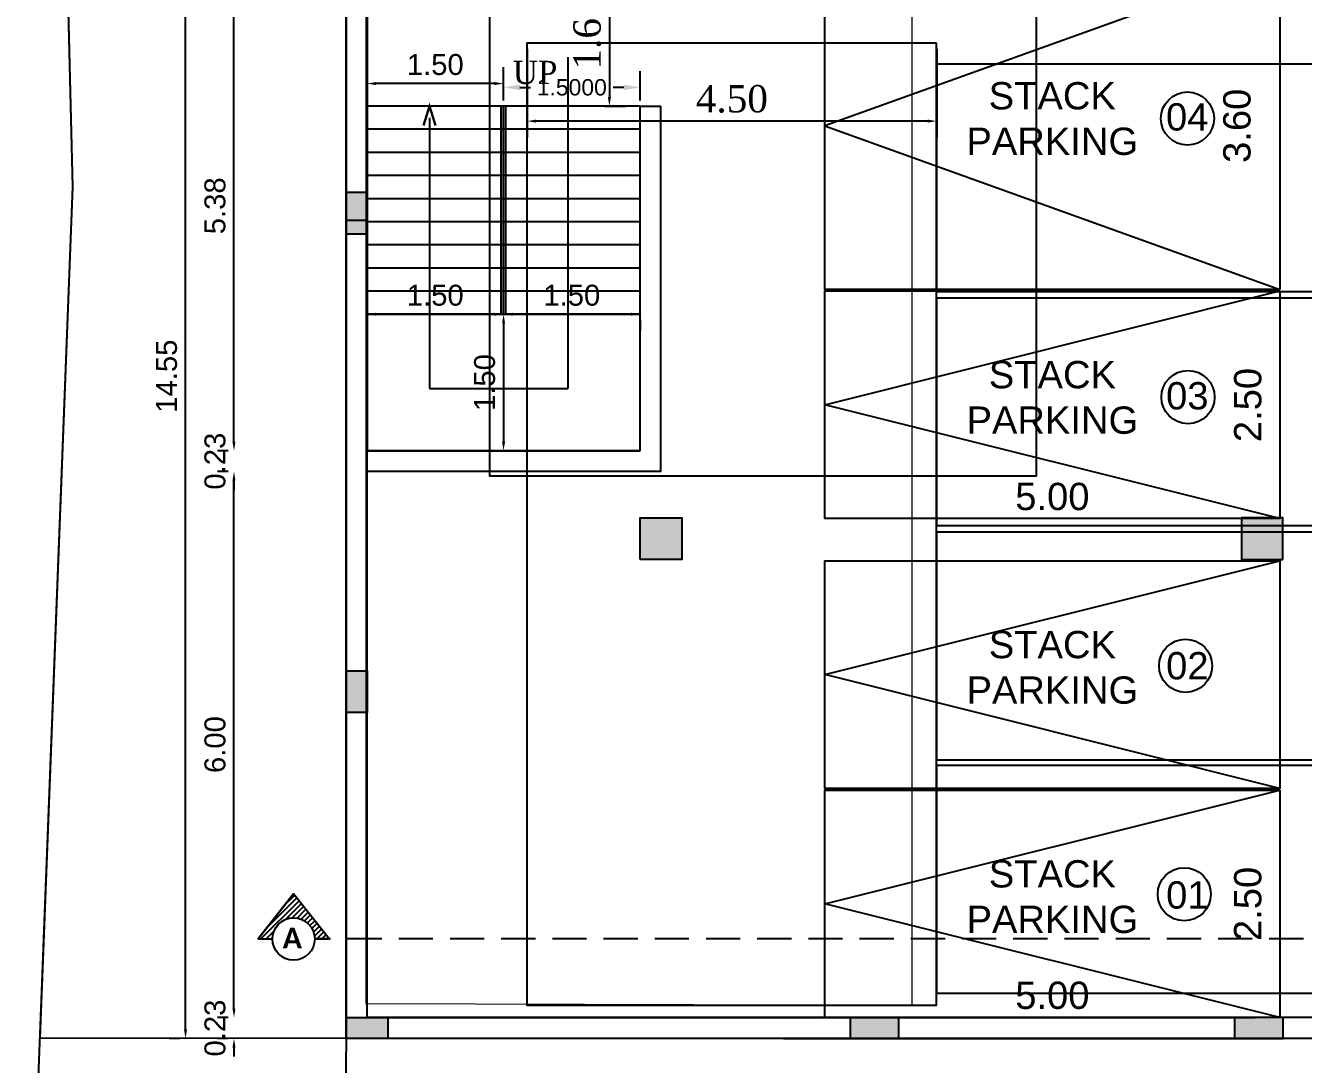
# Model space of a CAD drawing. Header units: metres. Extents: x 3104 to 3209, y 1082 to 1212.
# Drawn here: x 3155.46 to 3169.5, y 1152.11 to 1163.52 of the extents above; entities that cross this region are included whole.
import ezdxf

# ---------------------------------------------------------------- set-up
doc = ezdxf.new("R2010")
doc.units = ezdxf.units.M
for name, pattern in [('CONTINULUS', [0]), ('DASHED', [0.75, 0.5, -0.25]), ('HIDDEN', [0.375, 0.25, -0.125])]:
    doc.linetypes.add(name, pattern=pattern)
doc.layers.get('Defpoints').update_dxf_attribs({"lineweight": 0})
for name, color, linetype in [('BLK_1_BASEMENT_-1_BLDG_FOOTPRINT', 1, 'Continuous'), ('BLK_1_FLR_-1_BASEMENT_COVERED_PARKING', 173, 'Continuous'), ('BLK_1_FLR_-1_BLT_UP_AREA', 1, 'Continuous'), ('BLK_1_FLR_-1_BLT_UP_AREA_DEDUCT', 1, 'Continuous'), ('BLK_1_FLR_-1_EXIT_WIDTH_DOOR', 2, 'Continuous'), ('BLK_1_FLR_-1_EXIT_WIDTH_STAIR', 1, 'Continuous'), ('BLK_1_LVL_-1_BSMNT_FRONT_SETBACK', 2, 'Continuous'), ('BLK_1_LVL_-1_BSMNT_PLOT_BOUNDARY', 70, 'Continuous'), ('BLK_1_LVL_-1_BSMNT_SIDE_SETBACK1', 171, 'Continuous'), ('DRIVE_WAY', 7, 'Continuous'), ('PER_AISLE_WIDTH', 5, 'Continuous')]:
    doc.layers.add(name, color=color, linetype=linetype)
doc.layers.add('DRIVEWAY', color=255, linetype='Continuous', lineweight=5)
doc.layers.add('PARKING_SLOT', color=30, linetype='Continuous', plot=False)
doc.styles.add('ANAND', font='times.ttf')
doc.styles.add('MtXpl_Calibri', font='calibrib.ttf')
doc.styles.get("Standard").update_dxf_attribs({"font": 'arial.ttf'})
doc.styles.add('SUJA', font='times.ttf')
doc.dimstyles.new('Copy of V1', dxfattribs={"dimtxt": 0.3, "dimasz": 0.1, "dimexe": 0.18, "dimexo": 0.0625, "dimgap": 0.09, "dimtad": 1, "dimzin": 0, "dimdsep": 46, "dimtxsty": 'ANAND', "dimcen": 0.09, "dimadec": 0, "dimazin": 0, "dimtfac": 1, "dimtix": 1, "dimtofl": 0, "dimtmove": 2, "dimatfit": 0, "dimfxl": 0, "dimtolj": 1, "dimtzin": 0, "dimarcsym": 0})
doc.dimstyles.new('STANDARD$0', dxfattribs={"dimtxt": 7, "dimasz": 3, "dimexe": 3, "dimexo": 1, "dimgap": 1.5, "dimtad": 1, "dimdec": 1, "dimzin": 1, "dimdsep": 46, "dimlunit": 4, "dimtxsty": 'Standard', "dimblk": 'OBLIQUE', "dimcen": 0.09375, "dimdle": 1, "dimclrd": 8, "dimclre": 8, "dimclrt": 7, "dimadec": 1, "dimazin": 0, "dimtfac": 1, "dimtdec": 1, "dimtix": 1, "dimtmove": 2, "dimatfit": 3, "dimldrblk": 'ARCHTICK', "dimfxl": 0, "dimfrac": 2, "dimtolj": 1, "dimtzin": 0, "dimarcsym": 0})
doc.dimstyles.new('V1', dxfattribs={"dimtxt": 0.23, "dimasz": 0.1, "dimexe": 0.18, "dimexo": 0.0625, "dimgap": 0.09, "dimtad": 1, "dimzin": 0, "dimdsep": 46, "dimtxsty": 'Standard', "dimcen": 0.09, "dimadec": 0, "dimazin": 0, "dimtfac": 1, "dimtix": 1, "dimtofl": 0, "dimtmove": 2, "dimatfit": 0, "dimfxl": 0, "dimtolj": 1, "dimtzin": 0, "dimarcsym": 0})

# ---------------------------------------------------------------- blocks, each defined once
blk = doc.blocks.new('*U15')
at = {"ltscale": 0.25}
h = blk.add_hatch(color=256, dxfattribs=at)
h.dxf.hatch_style = 1
h.paths.add_polyline_path([(38625.63, -66138.85), (38634.63, -66138.85), (38634.63, -66120.85), (38625.63, -66120.85)])
blk.add_lwpolyline([(38625.63, -66138.85), (38634.63, -66138.85), (38634.63, -66120.85), (38625.63, -66120.85)], close=True, dxfattribs=at)
blk = doc.blocks.new('*U16')
at = {"ltscale": 0.25}
h = blk.add_hatch(color=256, dxfattribs=at)
h.dxf.hatch_style = 1
h.paths.add_polyline_path([(38625.63, -66138.85), (38634.63, -66138.85), (38634.63, -66117.85), (38625.63, -66117.85)])
blk.add_lwpolyline([(38625.63, -66138.85), (38634.63, -66138.85), (38634.63, -66117.85), (38625.63, -66117.85)], close=True, dxfattribs=at)
blk = doc.blocks.new('*U18')
at = {"ltscale": 0.25}
h = blk.add_hatch(color=256, dxfattribs=at)
h.dxf.hatch_style = 1
h.paths.add_polyline_path([(38621.13, -66138.85), (38639.13, -66138.85), (38639.13, -66120.85), (38621.13, -66120.85)])
blk.add_lwpolyline([(38621.13, -66138.85), (38639.13, -66138.85), (38639.13, -66120.85), (38621.13, -66120.85)], close=True, dxfattribs=at)
blk = doc.blocks.new('*D251')
at = {"color": 0, "lineweight": -2}
for p, q in [((3159.212, 1160.288), (3159.212, 1160.17)), ((3160.612, 1160.35), (3159.312, 1160.35)), ((3160.712, 1160.288), (3160.712, 1160.17))]:
    blk.add_line(p, q, dxfattribs=at)
at = {"color": 0}
for points in [[(3159.312, 1160.367), (3159.312, 1160.334), (3159.212, 1160.35)], [(3160.612, 1160.367), (3160.612, 1160.334), (3160.712, 1160.35)]]:
    blk.add_solid(points, dxfattribs=at)
at = {"layer": 'Defpoints', "color": 0}
for p in [(3159.212, 1160.35), (3159.212, 1160.35), (3160.712, 1160.35)]:
    blk.add_point(p, dxfattribs=at)
at = {"color": 0, "insert": (3159.962, 1160.558), "char_height": 0.23, "attachment_point": 5}
blk.add_mtext('\\A1;1.50', dxfattribs=at)
blk = doc.blocks.new('*D252')
at = {"color": 0, "lineweight": -2}
for p, q in [((3160.712, 1160.288), (3160.712, 1160.17)), ((3162.112, 1160.35), (3160.812, 1160.35)), ((3162.212, 1160.288), (3162.212, 1160.17))]:
    blk.add_line(p, q, dxfattribs=at)
at = {"color": 0}
for points in [[(3160.812, 1160.367), (3160.812, 1160.334), (3160.712, 1160.35)], [(3162.112, 1160.367), (3162.112, 1160.334), (3162.212, 1160.35)]]:
    blk.add_solid(points, dxfattribs=at)
at = {"layer": 'Defpoints', "color": 0}
for p in [(3160.712, 1160.35), (3160.712, 1160.35), (3162.212, 1160.35)]:
    blk.add_point(p, dxfattribs=at)
at = {"color": 0, "insert": (3161.462, 1160.558), "char_height": 0.23, "attachment_point": 5}
blk.add_mtext('\\A1;1.50', dxfattribs=at)
blk = doc.blocks.new('*D253')
at = {"color": 0, "lineweight": -2}
for p, q in [((3160.65, 1160.35), (3160.532, 1160.35)), ((3160.712, 1160.25), (3160.712, 1158.95)), ((3160.647, 1158.85), (3160.892, 1158.85))]:
    blk.add_line(p, q, dxfattribs=at)
at = {"color": 0}
for points in [[(3160.696, 1160.25), (3160.729, 1160.25), (3160.712, 1160.35)], [(3160.696, 1158.95), (3160.729, 1158.95), (3160.712, 1158.85)]]:
    blk.add_solid(points, dxfattribs=at)
at = {"layer": 'Defpoints', "color": 0}
for p in [(3160.712, 1160.35), (3160.584, 1158.85), (3160.712, 1158.85)]:
    blk.add_point(p, dxfattribs=at)
at = {"color": 0, "insert": (3160.505, 1159.6), "char_height": 0.23, "attachment_point": 5, "rotation": 90}
blk.add_mtext('\\A1;1.50', dxfattribs=at)
blk = doc.blocks.new('*D254')
at = {"color": 0, "lineweight": -2}
for p, q in [((3161.821, 1164.233), (3162.055, 1164.233)), ((3161.875, 1164.133), (3161.875, 1162.736)), ((3161.821, 1162.636), (3162.055, 1162.636))]:
    blk.add_line(p, q, dxfattribs=at)
at = {"color": 0}
for points in [[(3161.858, 1164.133), (3161.892, 1164.133), (3161.875, 1164.233)], [(3161.858, 1162.736), (3161.892, 1162.736), (3161.875, 1162.636)]]:
    blk.add_solid(points, dxfattribs=at)
at = {"layer": 'Defpoints', "color": 0}
for p in [(3161.759, 1164.233), (3161.759, 1162.636), (3161.875, 1162.636)]:
    blk.add_point(p, dxfattribs=at)
at = {"color": 0, "insert": (3161.632, 1163.435), "char_height": 0.3, "attachment_point": 5, "rotation": 90, "style": 'ANAND'}
blk.add_mtext('\\A1;1.60', dxfattribs=at)
blk = doc.blocks.new('*D233')
at = {"color": 0, "lineweight": -2}
for p, q in [((3157.751, 1152.722), (3157.751, 1152.822)), ((3157.688, 1152.622), (3157.571, 1152.622)), ((3157.688, 1152.393), (3157.571, 1152.393)), ((3157.751, 1152.293), (3157.751, 1152.193))]:
    blk.add_line(p, q, dxfattribs=at)
at = {"color": 0}
for points in [[(3157.734, 1152.722), (3157.767, 1152.722), (3157.751, 1152.622)], [(3157.734, 1152.293), (3157.767, 1152.293), (3157.751, 1152.393)]]:
    blk.add_solid(points, dxfattribs=at)
at = {"layer": 'Defpoints', "color": 0}
for p in [(3157.751, 1152.622), (3157.751, 1152.622), (3157.751, 1152.393)]:
    blk.add_point(p, dxfattribs=at)
at = {"color": 0, "insert": (3157.543, 1152.507), "char_height": 0.23, "attachment_point": 5, "rotation": 90}
blk.add_mtext('\\A1;0.23', dxfattribs=at)
blk = doc.blocks.new('*D234')
at = {"color": 0, "lineweight": -2}
for p, q in [((3157.688, 1158.622), (3157.571, 1158.622)), ((3157.751, 1152.722), (3157.751, 1158.522)), ((3157.688, 1152.622), (3157.571, 1152.622))]:
    blk.add_line(p, q, dxfattribs=at)
at = {"color": 0}
for points in [[(3157.734, 1158.522), (3157.767, 1158.522), (3157.751, 1158.622)], [(3157.734, 1152.722), (3157.767, 1152.722), (3157.751, 1152.622)]]:
    blk.add_solid(points, dxfattribs=at)
at = {"layer": 'Defpoints', "color": 0}
for p in [(3157.751, 1158.622), (3157.751, 1158.622), (3157.751, 1152.622)]:
    blk.add_point(p, dxfattribs=at)
at = {"color": 0, "insert": (3157.543, 1155.622), "char_height": 0.23, "attachment_point": 5, "rotation": 90}
blk.add_mtext('\\A1;6.00', dxfattribs=at)
blk = doc.blocks.new('*D235')
at = {"color": 0, "lineweight": -2}
for p, q in [((3157.751, 1158.95), (3157.751, 1159.05)), ((3157.688, 1158.85), (3157.571, 1158.85)), ((3157.688, 1158.622), (3157.571, 1158.622)), ((3157.751, 1158.522), (3157.751, 1158.422))]:
    blk.add_line(p, q, dxfattribs=at)
at = {"color": 0}
for points in [[(3157.734, 1158.95), (3157.767, 1158.95), (3157.751, 1158.85)], [(3157.734, 1158.522), (3157.767, 1158.522), (3157.751, 1158.622)]]:
    blk.add_solid(points, dxfattribs=at)
at = {"layer": 'Defpoints', "color": 0}
for p in [(3157.751, 1158.85), (3157.751, 1158.85), (3157.751, 1158.622)]:
    blk.add_point(p, dxfattribs=at)
at = {"color": 0, "insert": (3157.543, 1158.736), "char_height": 0.23, "attachment_point": 5, "rotation": 90}
blk.add_mtext('\\A1;0.23', dxfattribs=at)
blk = doc.blocks.new('*D236')
at = {"color": 0, "lineweight": -2}
for p, q in [((3157.688, 1164.233), (3157.571, 1164.233)), ((3157.751, 1158.95), (3157.751, 1164.133)), ((3157.688, 1158.85), (3157.571, 1158.85))]:
    blk.add_line(p, q, dxfattribs=at)
at = {"color": 0}
for points in [[(3157.734, 1164.133), (3157.767, 1164.133), (3157.751, 1164.233)], [(3157.734, 1158.95), (3157.767, 1158.95), (3157.751, 1158.85)]]:
    blk.add_solid(points, dxfattribs=at)
at = {"layer": 'Defpoints', "color": 0}
for p in [(3157.751, 1164.233), (3157.751, 1164.233), (3157.751, 1158.85)]:
    blk.add_point(p, dxfattribs=at)
at = {"color": 0, "insert": (3157.543, 1161.542), "char_height": 0.23, "attachment_point": 5, "rotation": 90}
blk.add_mtext('\\A1;5.38', dxfattribs=at)
blk = doc.blocks.new('*D240')
at = {"color": 0, "lineweight": -2}
for p, q in [((3157.156, 1166.947), (3157.039, 1166.947)), ((3157.219, 1152.493), (3157.219, 1166.847)), ((3157.156, 1152.393), (3157.039, 1152.393))]:
    blk.add_line(p, q, dxfattribs=at)
at = {"color": 0}
for points in [[(3157.202, 1166.847), (3157.235, 1166.847), (3157.219, 1166.947)], [(3157.202, 1152.493), (3157.235, 1152.493), (3157.219, 1152.393)]]:
    blk.add_solid(points, dxfattribs=at)
at = {"layer": 'Defpoints', "color": 0}
for p in [(3157.219, 1166.947), (3157.219, 1166.947), (3157.219, 1152.393)]:
    blk.add_point(p, dxfattribs=at)
at = {"color": 0, "insert": (3157.011, 1159.67), "char_height": 0.23, "attachment_point": 5, "rotation": 90}
blk.add_mtext('\\A1;14.55', dxfattribs=at)
blk = doc.blocks.new('*D246')
at = {"layer": 'Defpoints', "color": 0}
for p in [(3169.241, 1164.221), (3169.013, 1160.621), (3169.241, 1160.621)]:
    blk.add_point(p, dxfattribs=at)
at = {"color": 0, "insert": (3168.77, 1162.421), "char_height": 0.3, "attachment_point": 5, "rotation": 90}
blk.add_mtext('\\A1;3.60', dxfattribs=at)
blk = doc.blocks.new('*D247')
at = {"layer": 'Defpoints', "color": 0}
for p in [(3169.241, 1160.602), (3169.132, 1158.103), (3169.241, 1158.103)]:
    blk.add_point(p, dxfattribs=at)
at = {"color": 0, "insert": (3168.889, 1159.353), "char_height": 0.3, "attachment_point": 5, "rotation": 90}
blk.add_mtext('\\A1;2.50', dxfattribs=at)
blk = doc.blocks.new('*D248')
at = {"layer": 'Defpoints', "color": 0}
for p in [(3164.242, 1158.103), (3169.241, 1158.103), (3169.241, 1158.103)]:
    blk.add_point(p, dxfattribs=at)
at = {"color": 0, "insert": (3166.741, 1158.346), "char_height": 0.3, "attachment_point": 5}
blk.add_mtext('\\A1;5.00', dxfattribs=at)
blk = doc.blocks.new('*D249')
at = {"layer": 'Defpoints', "color": 0}
for p in [(3169.241, 1155.121), (3169.132, 1152.622), (3169.241, 1152.622)]:
    blk.add_point(p, dxfattribs=at)
at = {"color": 0, "insert": (3168.889, 1153.871), "char_height": 0.3, "attachment_point": 5, "rotation": 90}
blk.add_mtext('\\A1;2.50', dxfattribs=at)
blk = doc.blocks.new('*D250')
at = {"layer": 'Defpoints', "color": 0}
for p in [(3164.242, 1152.622), (3169.241, 1152.622), (3169.241, 1152.622)]:
    blk.add_point(p, dxfattribs=at)
at = {"color": 0, "insert": (3166.741, 1152.865), "char_height": 0.3, "attachment_point": 5}
blk.add_mtext('\\A1;5.00', dxfattribs=at)
blk = doc.blocks.new('*D258')
at = {"color": 0, "lineweight": -2}
for p, q in [((3159.212, 1160.288), (3159.212, 1160.17)), ((3160.612, 1160.35), (3159.312, 1160.35)), ((3160.712, 1160.288), (3160.712, 1160.17))]:
    blk.add_line(p, q, dxfattribs=at)
at = {"color": 0}
for points in [[(3159.312, 1160.367), (3159.312, 1160.334), (3159.212, 1160.35)], [(3160.612, 1160.367), (3160.612, 1160.334), (3160.712, 1160.35)]]:
    blk.add_solid(points, dxfattribs=at)
at = {"layer": 'Defpoints', "color": 0}
for p in [(3159.212, 1160.35), (3159.212, 1160.35), (3160.712, 1160.35)]:
    blk.add_point(p, dxfattribs=at)
at = {"color": 0, "insert": (3159.962, 1160.558), "char_height": 0.23, "attachment_point": 5}
blk.add_mtext('\\A1;1.50', dxfattribs=at)
blk = doc.blocks.new('*D259')
at = {"color": 0, "lineweight": -2}
for p, q in [((3160.712, 1160.288), (3160.712, 1160.17)), ((3162.112, 1160.35), (3160.812, 1160.35)), ((3162.212, 1160.288), (3162.212, 1160.17))]:
    blk.add_line(p, q, dxfattribs=at)
at = {"color": 0}
for points in [[(3160.812, 1160.367), (3160.812, 1160.334), (3160.712, 1160.35)], [(3162.112, 1160.367), (3162.112, 1160.334), (3162.212, 1160.35)]]:
    blk.add_solid(points, dxfattribs=at)
at = {"layer": 'Defpoints', "color": 0}
for p in [(3160.712, 1160.35), (3160.712, 1160.35), (3162.212, 1160.35)]:
    blk.add_point(p, dxfattribs=at)
at = {"color": 0, "insert": (3161.462, 1160.558), "char_height": 0.23, "attachment_point": 5}
blk.add_mtext('\\A1;1.50', dxfattribs=at)
blk = doc.blocks.new('*D260')
at = {"color": 0, "lineweight": -2}
for p, q in [((3160.65, 1160.35), (3160.532, 1160.35)), ((3160.712, 1160.25), (3160.712, 1158.95)), ((3160.647, 1158.85), (3160.892, 1158.85))]:
    blk.add_line(p, q, dxfattribs=at)
at = {"color": 0}
for points in [[(3160.696, 1160.25), (3160.729, 1160.25), (3160.712, 1160.35)], [(3160.696, 1158.95), (3160.729, 1158.95), (3160.712, 1158.85)]]:
    blk.add_solid(points, dxfattribs=at)
at = {"layer": 'Defpoints', "color": 0}
for p in [(3160.712, 1160.35), (3160.584, 1158.85), (3160.712, 1158.85)]:
    blk.add_point(p, dxfattribs=at)
at = {"color": 0, "insert": (3160.505, 1159.6), "char_height": 0.23, "attachment_point": 5, "rotation": 90}
blk.add_mtext('\\A1;1.50', dxfattribs=at)
blk = doc.blocks.new('*D261')
at = {"color": 0, "lineweight": -2}
for p, q in [((3161.821, 1164.233), (3162.055, 1164.233)), ((3161.875, 1164.133), (3161.875, 1162.736)), ((3161.821, 1162.636), (3162.055, 1162.636))]:
    blk.add_line(p, q, dxfattribs=at)
at = {"color": 0}
for points in [[(3161.858, 1164.133), (3161.892, 1164.133), (3161.875, 1164.233)], [(3161.858, 1162.736), (3161.892, 1162.736), (3161.875, 1162.636)]]:
    blk.add_solid(points, dxfattribs=at)
at = {"layer": 'Defpoints', "color": 0}
for p in [(3161.759, 1164.233), (3161.759, 1162.636), (3161.875, 1162.636)]:
    blk.add_point(p, dxfattribs=at)
at = {"color": 0, "insert": (3161.632, 1163.435), "char_height": 0.3, "attachment_point": 5, "rotation": 90, "style": 'ANAND'}
blk.add_mtext('\\A1;1.60', dxfattribs=at)
blk = doc.blocks.new('*D255')
at = {"layer": 'BLK_1_FLR_-1_EXIT_WIDTH_STAIR', "color": 0, "lineweight": -2}
for p, q in [((3159.212, 1162.699), (3159.212, 1163.065)), ((3160.712, 1162.699), (3160.712, 1163.065)), ((3160.612, 1162.885), (3159.312, 1162.885))]:
    blk.add_line(p, q, dxfattribs=at)
at = {"layer": 'BLK_1_FLR_-1_EXIT_WIDTH_STAIR', "color": 0}
for points in [[(3159.312, 1162.902), (3159.312, 1162.868), (3159.212, 1162.885)], [(3160.612, 1162.902), (3160.612, 1162.868), (3160.712, 1162.885)]]:
    blk.add_solid(points, dxfattribs=at)
at = {"layer": 'Defpoints', "color": 0}
for p in [(3159.212, 1162.885), (3159.212, 1162.636), (3160.712, 1162.636)]:
    blk.add_point(p, dxfattribs=at)
at = {"layer": 'BLK_1_FLR_-1_EXIT_WIDTH_STAIR', "color": 0, "insert": (3159.962, 1163.093), "char_height": 0.23, "attachment_point": 5}
blk.add_mtext('\\A1;1.50', dxfattribs=at)
blk = doc.blocks.new('*D256')
at = {"layer": 'BLK_1_FLR_-1_EXIT_WIDTH_DOOR', "color": 0, "lineweight": -2}
for p, q in [((3160.712, 1162.699), (3160.712, 1163.023)), ((3162.212, 1162.699), (3162.212, 1163.023)), ((3160.892, 1162.843), (3161.008, 1162.843)), ((3162.032, 1162.843), (3161.917, 1162.843))]:
    blk.add_line(p, q, dxfattribs=at)
at = {"layer": 'BLK_1_FLR_-1_EXIT_WIDTH_DOOR', "color": 0}
for points in [[(3160.892, 1162.873), (3160.892, 1162.813), (3160.712, 1162.843)], [(3162.032, 1162.873), (3162.032, 1162.813), (3162.212, 1162.843)]]:
    blk.add_solid(points, dxfattribs=at)
at = {"layer": 'Defpoints', "color": 0}
for p in [(3160.712, 1162.843), (3160.712, 1162.636), (3162.212, 1162.636)]:
    blk.add_point(p, dxfattribs=at)
at = {"layer": 'BLK_1_FLR_-1_EXIT_WIDTH_DOOR', "color": 0, "insert": (3161.462, 1162.843), "char_height": 0.18, "attachment_point": 5}
blk.add_mtext('\\A1;1.5000', dxfattribs=at)
blk = doc.blocks.new('*D262')
at = {"layer": 'Defpoints', "color": 0}
for p in [(3160.97, 1163.328), (3165.47, 1163.328), (3160.97, 1162.472)]:
    blk.add_point(p, dxfattribs=at)
at = {"layer": 'PER_AISLE_WIDTH', "color": 0, "lineweight": -2}
for p, q in [((3160.97, 1163.266), (3160.97, 1162.292)), ((3165.47, 1163.266), (3165.47, 1162.292)), ((3165.37, 1162.472), (3161.07, 1162.472))]:
    blk.add_line(p, q, dxfattribs=at)
at = {"layer": 'PER_AISLE_WIDTH', "color": 0}
for points in [[(3161.07, 1162.489), (3161.07, 1162.456), (3160.97, 1162.472)], [(3165.37, 1162.489), (3165.37, 1162.456), (3165.47, 1162.472)]]:
    blk.add_solid(points, dxfattribs=at)
at = {"layer": 'PER_AISLE_WIDTH', "color": 0, "insert": (3163.22, 1162.715), "char_height": 0.3, "attachment_point": 5, "style": 'ANAND'}
blk.add_mtext('\\A1;4.50', dxfattribs=at)

msp = doc.modelspace()

# ---------------------------------------------------------------- hatches: boundary and pattern name
at = {"linetype": 'CONTINULUS'}
h = msp.add_hatch(dxfattribs=at)
h.set_pattern_fill('ANSI31', color=256, scale=0.314928, angle=180)
h.set_pattern_definition([(225, (9073.338334, 6330.623057), (0.02783596555, -0.02783596555), [])])
h.paths.add_polyline_path([(3158.01561, 1153.48592), (3158.17308, 1153.48592, -1), (3158.63764, 1153.48592), (3158.7951, 1153.48592), (3158.4063, 1153.98274)])
h = msp.add_hatch(dxfattribs=at)
h.set_pattern_fill('ANSI31', color=256, scale=0.314928, angle=180)
h.set_pattern_definition([(225, (9073.338334, 6330.623057), (0.02783596555, -0.02783596555), [])])
h.paths.add_polyline_path([(3158.01561, 1153.48592), (3158.17308, 1153.48592, -1), (3158.63764, 1153.48592), (3158.7951, 1153.48592), (3158.4063, 1153.98274)])

# ---------------------------------------------------------------- linework, layer by layer
for p, q in [((3158.98388, 1158.62157), (3158.98388, 1163.3517)), ((3158.98388, 1158.62157), (3158.98388, 1163.3517)), ((3161.41828, 1163.17485), (3161.41828, 1159.53597)), ((3161.41828, 1163.17485), (3161.41828, 1159.53597)), ((3160.71248, 1162.63617), (3159.21248, 1162.63617)), ((3160.71248, 1162.63617), (3159.21248, 1162.63617)), ((3159.89828, 1162.63617), (3159.83258, 1162.42591)), ((3159.89828, 1162.63617), (3159.83258, 1162.42591)), ((3159.89828, 1162.63617), (3159.96397, 1162.42591)), ((3159.89828, 1162.63617), (3159.96397, 1162.42591)), ((3160.68708, 1160.35017), (3160.68708, 1162.63617)), ((3160.68708, 1160.35017), (3160.68708, 1162.63617)), ((3162.21248, 1162.63617), (3160.71248, 1162.63617)), ((3160.71248, 1160.35017), (3160.71248, 1162.63617)), ((3162.21248, 1162.63617), (3160.71248, 1162.63617)), ((3160.71248, 1160.35017), (3160.71248, 1162.63617)), ((3160.73788, 1160.35017), (3160.73788, 1162.63617)), ((3160.73788, 1160.35017), (3160.73788, 1162.63617)), ((3162.21248, 1158.85017), (3162.21248, 1162.63617)), ((3162.21248, 1162.63617), (3162.44108, 1162.63617)), ((3162.21248, 1158.85017), (3162.21248, 1162.63617)), ((3162.21248, 1162.63617), (3162.44108, 1162.63617)), ((3162.44108, 1162.40231), (3162.44108, 1162.63617)), ((3162.44108, 1162.40231), (3162.44108, 1162.63617)), ((3159.89828, 1162.50777), (3159.89828, 1159.53597)), ((3159.89828, 1162.50777), (3159.89828, 1159.53597)), ((3160.71248, 1162.38217), (3159.21248, 1162.38217)), ((3160.71248, 1162.38217), (3159.21248, 1162.38217)), ((3162.21248, 1162.38217), (3160.71248, 1162.38217)), ((3162.21248, 1162.38217), (3160.71248, 1162.38217)), ((3162.44108, 1158.62157), (3162.44108, 1162.40231)), ((3162.44108, 1158.62157), (3162.44108, 1162.40231)), ((3160.71248, 1162.12817), (3159.21248, 1162.12817)), ((3160.71248, 1162.12817), (3159.21248, 1162.12817)), ((3162.21248, 1162.12817), (3160.71248, 1162.12817)), ((3162.21248, 1162.12817), (3160.71248, 1162.12817)), ((3160.71248, 1161.87417), (3159.21248, 1161.87417)), ((3160.71248, 1161.87417), (3159.21248, 1161.87417)), ((3162.21248, 1161.87417), (3160.71248, 1161.87417)), ((3162.21248, 1161.87417), (3160.71248, 1161.87417)), ((3160.71248, 1161.62017), (3159.21248, 1161.62017)), ((3160.71248, 1161.62017), (3159.21248, 1161.62017)), ((3162.21248, 1161.62017), (3160.71248, 1161.62017)), ((3162.21248, 1161.62017), (3160.71248, 1161.62017)), ((3158.98388, 1155.97437), (3158.98388, 1161.38457)), ((3158.98388, 1161.38457), (3159.21248, 1161.38457)), ((3158.98388, 1155.97437), (3158.98388, 1161.38457)), ((3158.98388, 1161.38457), (3159.21248, 1161.38457)), ((3160.71248, 1161.36617), (3159.21248, 1161.36617)), ((3160.71248, 1161.36617), (3159.21248, 1161.36617)), ((3162.21248, 1161.36617), (3160.71248, 1161.36617)), ((3162.21248, 1161.36617), (3160.71248, 1161.36617)), ((3160.71248, 1161.11217), (3159.21248, 1161.11217)), ((3160.71248, 1161.11217), (3159.21248, 1161.11217)), ((3162.21248, 1161.11217), (3160.71248, 1161.11217)), ((3162.21248, 1161.11217), (3160.71248, 1161.11217)), ((3160.71248, 1160.85817), (3159.21248, 1160.85817)), ((3160.71248, 1160.85817), (3159.21248, 1160.85817)), ((3162.21248, 1160.85817), (3160.71248, 1160.85817)), ((3162.21248, 1160.85817), (3160.71248, 1160.85817)), ((3160.71248, 1160.60417), (3159.21248, 1160.60417)), ((3160.71248, 1160.60417), (3159.21248, 1160.60417)), ((3162.21248, 1160.60417), (3160.71248, 1160.60417)), ((3162.21248, 1160.60417), (3160.71248, 1160.60417)), ((3162.44108, 1158.85017), (3162.44108, 1160.37417)), ((3162.44108, 1158.85017), (3162.44108, 1160.37417)), ((3159.21248, 1160.35017), (3162.21248, 1160.35017)), ((3160.71248, 1160.35017), (3159.21248, 1160.35017)), ((3159.21248, 1160.35017), (3162.21248, 1160.35017)), ((3160.71248, 1160.35017), (3159.21248, 1160.35017)), ((3162.21248, 1160.35017), (3160.71248, 1160.35017)), ((3162.21248, 1160.35017), (3160.71248, 1160.35017)), ((3159.89828, 1159.53597), (3161.41828, 1159.53597)), ((3159.89828, 1159.53597), (3161.41828, 1159.53597)), ((3162.21248, 1158.85017), (3159.21248, 1158.85017)), ((3162.21248, 1158.85017), (3159.21248, 1158.85017)), ((3159.21248, 1158.85017), (3162.21248, 1158.85017)), ((3162.21248, 1158.85017), (3159.21248, 1158.85017)), ((3162.21248, 1158.85017), (3159.21248, 1158.85017)), ((3159.21248, 1158.85017), (3162.21248, 1158.85017)), ((3159.21248, 1152.62157), (3159.21248, 1158.62157)), ((3162.44108, 1158.62157), (3159.21248, 1158.62157)), ((3159.21248, 1152.62157), (3159.21248, 1158.62157)), ((3162.44108, 1158.62157), (3159.21248, 1158.62157)), ((3159.21248, 1152.62157), (3159.21248, 1152.74907)), ((3159.21248, 1152.62157), (3159.21248, 1152.74907)), ((3159.21248, 1152.62157), (3168.97005, 1152.62157)), ((3159.21248, 1152.62157), (3168.97005, 1152.62157)), ((3163.78779, 1152.39297), (3168.97005, 1152.39297)), ((3163.78779, 1152.39297), (3168.97005, 1152.39297))]:
    msp.add_line(p, q)
for p, q in [((3158.01561, 1153.48592), (3158.40442, 1153.98274, -2.505)), ((3158.01561, 1153.48592), (3158.40442, 1153.98274, -2.505)), ((3158.7951, 1153.48592), (3158.4063, 1153.98274, -2.505)), ((3158.7951, 1153.48592), (3158.4063, 1153.98274, -2.505))]:
    msp.add_line(p, q, dxfattribs=at)
at = {"linetype": 'DASHED', "ltscale": 0.75}
msp.add_line((3171.18653, 1153.48592), (3158.63764, 1153.48592), dxfattribs=at)
msp.add_line((3171.18653, 1153.48592), (3158.63764, 1153.48592), dxfattribs=at)
for points in [[(3159.21248, 1166.71857), (3170.54088, 1166.71857), (3170.54088, 1152.62157), (3159.21248, 1152.62157)], [(3159.21248, 1166.71857), (3170.54088, 1166.71857), (3170.54088, 1152.62157), (3159.21248, 1152.62157)], [(3169.24057, 1160.62051), (3164.24057, 1160.62051), (3164.24057, 1164.22051), (3169.24057, 1164.22051)], [(3169.24057, 1160.60604), (3169.24057, 1158.10668), (3164.24185, 1158.10668), (3164.24185, 1160.60604)], [(3169.24057, 1157.64015), (3169.24057, 1155.14079), (3164.24185, 1155.14079), (3164.24185, 1157.64015)], [(3169.24057, 1155.12093), (3169.24057, 1152.62157), (3164.24185, 1152.62157), (3164.24185, 1155.12093)]]:
    msp.add_lwpolyline(points, close=True)
at = {"linetype": 'HIDDEN', "lineweight": 13}
msp.add_lwpolyline([(3158.98388, 1164.46157), (3158.98388, 1152.39297), (3164.52042, 1152.39297)], dxfattribs=at)
msp.add_lwpolyline([(3158.98388, 1164.46157), (3158.98388, 1152.39297), (3164.52042, 1152.39297)], dxfattribs=at)
for points in [[(3160.12688, 1164.23297), (3159.21248, 1164.23297), (3159.21248, 1158.85017)], [(3160.12688, 1164.23297), (3159.21248, 1164.23297), (3159.21248, 1158.85017)], [(3169.24057, 1164.22051), (3164.24057, 1162.42051), (3169.24057, 1160.62051)], [(3169.24057, 1158.10668), (3164.24185, 1159.35636), (3169.24057, 1160.60604)], [(3169.24057, 1155.14079), (3164.24185, 1156.39047), (3169.24057, 1157.64015)], [(3169.24057, 1152.62157), (3164.24185, 1153.87125), (3169.24057, 1155.12093)]]:
    msp.add_lwpolyline(points)
at = {"const_width": 0.0254}
msp.add_lwpolyline([(3159.83258, 1162.42591), (3159.89828, 1162.63617), (3159.96397, 1162.42591)], dxfattribs=at)
msp.add_lwpolyline([(3159.83258, 1162.42591), (3159.89828, 1162.63617), (3159.96397, 1162.42591)], dxfattribs=at)
at = {"linetype": 'CONTINULUS'}
msp.add_lwpolyline([(3158.63764, 1153.48592), (3158.7951, 1153.48592), (3158.4063, 1153.98274), (3158.01561, 1153.48592), (3158.17308, 1153.48592, -0.41421356)], format="xyb", dxfattribs=at)
msp.add_lwpolyline([(3158.63764, 1153.48592), (3158.7951, 1153.48592), (3158.4063, 1153.98274), (3158.01561, 1153.48592), (3158.17308, 1153.48592, -0.41421356)], format="xyb", dxfattribs=at)
for centre in [(3168.22518, 1162.50068), (3168.23091, 1159.43956), (3168.2047, 1156.48778), (3168.19014, 1153.97701)]:
    msp.add_circle(centre, 0.29201)
msp.add_circle((3158.40536, 1153.48592), 0.23228, dxfattribs=at)
msp.add_circle((3158.40536, 1153.48592), 0.23228, dxfattribs=at)
at = {"layer": 'BLK_1_BASEMENT_-1_BLDG_FOOTPRINT', "color": 1}
msp.add_lwpolyline([(3158.98388, 1166.94717), (3170.76948, 1166.94717), (3170.76948, 1152.39297), (3158.98388, 1152.39297)], close=True, dxfattribs=at)
at = {"layer": 'BLK_1_FLR_-1_BASEMENT_COVERED_PARKING', "color": 173}
msp.add_lwpolyline([(3158.98388, 1166.94717), (3170.76948, 1166.94717), (3170.76948, 1152.39297), (3158.98388, 1152.39297)], close=True, dxfattribs=at)
at = {"layer": 'BLK_1_FLR_-1_BLT_UP_AREA', "color": 18}
msp.add_lwpolyline([(3158.98388, 1166.94717), (3170.76948, 1166.94717), (3170.76948, 1152.39297), (3158.98388, 1152.39297)], close=True, dxfattribs=at)
at = {"layer": 'BLK_1_FLR_-1_BLT_UP_AREA_DEDUCT', "color": 18}
msp.add_lwpolyline([(3158.98388, 1166.94717), (3170.76948, 1166.94717), (3170.76948, 1152.39297), (3158.98388, 1152.39297)], close=True, dxfattribs=at)
at = {"layer": 'BLK_1_LVL_-1_BSMNT_FRONT_SETBACK', "color": 2}
msp.add_lwpolyline([(3158.98385, 1152.39297), (3158.92441, 1147.71743), (3170.76948, 1145.85247), (3170.76948, 1152.39297)], close=True, dxfattribs=at)
at = {"layer": 'BLK_1_LVL_-1_BSMNT_PLOT_BOUNDARY'}
msp.add_lwpolyline([(3155.46134, 1148.26267), (3155.9794, 1161.74927), (3155.77946, 1169.94717), (3173.77485, 1169.94717), (3173.77485, 1145.37929)], close=True, dxfattribs=at)
at = {"layer": 'BLK_1_LVL_-1_BSMNT_SIDE_SETBACK1', "color": 171}
msp.add_lwpolyline([(3158.98388, 1152.39297), (3155.62015, 1152.39681), (3155.9794, 1161.74927), (3155.85263, 1166.94717), (3158.98388, 1166.94717)], close=True, dxfattribs=at)
at = {"layer": 'DRIVE_WAY', "color": 255}
msp.add_lwpolyline([(3160.56252, 1165.44485), (3166.56252, 1165.44485), (3166.56252, 1158.57232), (3160.56252, 1158.57232)], close=True, dxfattribs=at)
at = {"layer": 'DRIVEWAY'}
msp.add_lwpolyline([(3159.19922, 1152.77549), (3165.19922, 1152.75819), (3165.19922, 1165.13131), (3159.19922, 1165.13131)], close=True, dxfattribs=at)
at = {"layer": 'PARKING_SLOT', "color": 30}
for points in [[(3165.46955, 1160.59858), (3170.46955, 1160.59858), (3170.46955, 1163.09858), (3165.46955, 1163.09858)], [(3165.46955, 1158.0277), (3170.46955, 1158.0277), (3170.46955, 1160.5277), (3165.46955, 1160.5277)], [(3165.46955, 1155.45521), (3170.46955, 1155.45521), (3170.46955, 1157.95521), (3165.46955, 1157.95521)], [(3165.46955, 1152.89133), (3170.46955, 1152.89133), (3170.46955, 1155.39133), (3165.46955, 1155.39133)]]:
    msp.add_lwpolyline(points, close=True, dxfattribs=at)
at = {"layer": 'PER_AISLE_WIDTH'}
msp.add_lwpolyline([(3165.46955, 1163.32824), (3160.96955, 1163.32824), (3160.96955, 1152.75917), (3165.46955, 1152.75917)], close=True, dxfattribs=at)

# ---------------------------------------------------------------- block references
at = {"yscale": 0.0254, "zscale": 0.0254}
for name, p, xscale, rotation in [('*U15', (4140.30349, -518.23737), 0.0254, 180), ('*U15', (4140.30349, -518.23737), 0.0254, 180), ('*U18', (4842.13921, 176.67807), -0.0254, 270), ('*U18', (4842.13921, 176.67807), -0.0254, 270), ('*U18', (1489.34745, 176.67807), 0.0254, 90), ('*U18', (1489.34745, 176.67807), 0.0254, 90), ('*U15', (4838.91061, 171.30196), -0.0254, 270), ('*U15', (4838.91061, 171.30196), -0.0254, 270), ('*U16', (1485.12774, 171.30196), 0.0254, 90), ('*U16', (1485.12774, 171.30196), 0.0254, 90), ('*U16', (1489.34811, 171.30196), 0.0254, 90), ('*U16', (1489.34811, 171.30196), 0.0254, 90)]:
    msp.add_blockref(name, p, dxfattribs=dict(at, xscale=xscale, rotation=rotation))
at = {"xscale": -0.0254, "yscale": 0.0254, "zscale": 0.0254}
msp.add_blockref('*U15', (4140.30349, 2835.90111), dxfattribs=at)
msp.add_blockref('*U15', (4140.30349, 2835.90111), dxfattribs=at)

# ---------------------------------------------------------------- texts
for s, height, style, p in [('UP', 0.254, 'SUJA', (3160.81336, 1162.88094)), ('UP', 0.254, 'SUJA', (3160.81336, 1162.88094)), ('A', 0.22675, 'MtXpl_Calibri', (3158.28577, 1153.38376, 0.2558)), ('A', 0.22675, 'MtXpl_Calibri', (3158.28577, 1153.38376, 0.2558))]:
    msp.add_text(s, height=height, dxfattribs=dict(style=style)).set_placement(p)
for s, p in [('04', (3167.98924, 1162.36874)), ('03', (3167.99052, 1159.30459)), ('02', (3167.99052, 1156.33869)), ('01', (3167.99052, 1153.81948))]:
    msp.add_text(s, height=0.3).set_placement(p)
at = {"char_height": 0.3, "width": 4.9232676, "attachment_point": 5}
for insert in [(3166.73993, 1162.49878), (3166.74121, 1159.43463), (3166.74121, 1156.46874), (3166.74121, 1153.94952)]:
    msp.add_mtext('\\A1;STACK \\PPARKING', dxfattribs=dict(at, insert=insert))

# ---------------------------------------------------------------- dimensions: what is measured, and where the dimension line sits
for p1, p2, picture, middle in [((3157.21878, 1152.39297), (3157.21878, 1166.94717), '*D240', (3157.01135, 1159.67007)), ((3157.75081, 1152.39297), (3157.75081, 1152.62157), '*D233', (3157.5433, 1152.50727))]:
    dim = msp.add_aligned_dim(p1=p1, p2=p2, distance=0, dimstyle='V1')
    dim.commit()
    dim.dimension.update_dxf_attribs({"geometry": picture, "text_midpoint": middle})
for base, p1, p2, angle, dimstyle, picture, middle in [((3157.75081, 1164.23297), (3157.75081, 1158.85017), (3157.75081, 1164.23297), 270, 'V1', '*D236', (3157.5433, 1161.54157)), ((3161.87514, 1162.63617), (3161.75855, 1164.23297), (3161.75855, 1162.63617), 90, 'Copy of V1', '*D254', (3161.63212, 1163.43457)), ((3161.87514, 1162.63617), (3161.75855, 1164.23297), (3161.75855, 1162.63617), 90, 'Copy of V1', '*D261', (3161.63212, 1163.43457)), ((3160.71248, 1158.85017), (3160.71248, 1160.35017), (3160.58408, 1158.85017), 270, 'V1', '*D253', (3160.50504, 1159.60017)), ((3160.71248, 1158.85017), (3160.71248, 1160.35017), (3160.58408, 1158.85017), 270, 'V1', '*D260', (3160.50504, 1159.60017)), ((3157.75081, 1158.85017), (3157.75081, 1158.62157), (3157.75081, 1158.85017), 270, 'V1', '*D235', (3157.5433, 1158.73587)), ((3157.75081, 1158.62157), (3157.75081, 1152.62157), (3157.75081, 1158.62157), 270, 'V1', '*D234', (3157.54338, 1155.62157))]:
    dim = msp.add_linear_dim(base=base, p1=p1, p2=p2, angle=angle, dimstyle=dimstyle)
    dim.commit()
    dim.dimension.update_dxf_attribs({"geometry": picture, "text_midpoint": middle})
for p1, p2, distance, picture, middle in [((3169.24057, 1164.22051), (3169.24057, 1160.62051), -0.22732, '*D246', (3168.76997, 1162.42051)), ((3169.24057, 1160.60249), (3169.24057, 1158.10313), -0.10839, '*D247', (3168.889, 1159.35281)), ((3164.24185, 1158.10313), (3169.24057, 1158.10313), 0, '*D248', (3166.74121, 1158.3463)), ((3169.24057, 1155.12093), (3169.24057, 1152.62157), -0.10839, '*D249', (3168.889, 1153.87125)), ((3164.24185, 1152.62157), (3169.24057, 1152.62157), 0, '*D250', (3166.74121, 1152.86474))]:
    dim = msp.add_aligned_dim(p1=p1, p2=p2, distance=distance, dimstyle='V1', override={"dimtxt": 0.3, "dimse1": 1, "dimse2": 1, "dimsd1": 1, "dimsd2": 1})
    dim.commit()
    dim.dimension.update_dxf_attribs({"geometry": picture, "text_midpoint": middle})
for base, p1, p2, picture, middle in [((3159.21248, 1160.35017), (3160.71248, 1160.35017), (3159.21248, 1160.35017), '*D251', (3159.96248, 1160.5576)), ((3159.21248, 1160.35017), (3160.71248, 1160.35017), (3159.21248, 1160.35017), '*D258', (3159.96248, 1160.5576)), ((3160.71248, 1160.35017), (3162.21248, 1160.35017), (3160.71248, 1160.35017), '*D252', (3161.46248, 1160.5576)), ((3160.71248, 1160.35017), (3162.21248, 1160.35017), (3160.71248, 1160.35017), '*D259', (3161.46248, 1160.5576))]:
    dim = msp.add_linear_dim(base=base, p1=p1, p2=p2, dimstyle='V1')
    dim.commit()
    dim.dimension.update_dxf_attribs({"geometry": picture, "text_midpoint": middle})
at = {"layer": 'BLK_1_FLR_-1_EXIT_WIDTH_DOOR'}
dim = msp.add_aligned_dim(p1=(3162.21248, 1162.63617), p2=(3160.71248, 1162.63617), distance=-0.20713, dimstyle='STANDARD$0', override={"dimtxt": 0.18, "dimasz": 0.18, "dimexe": 0.18, "dimexo": 0.0625, "dimgap": 0.09, "dimtad": 0, "dimtih": 1, "dimtoh": 1, "dimdec": 4, "dimzin": 0, "dimlunit": 2, "dimpost": '', "dimcen": 0.09, "dimdle": 0, "dimclrd": 0, "dimclre": 0, "dimclrt": 0, "dimadec": 0, "dimtdec": 4, "dimtix": 0, "dimtofl": 0, "dimtmove": 0, "dimfrac": 0}, dxfattribs=at)
dim.commit()
dim.dimension.update_dxf_attribs({"geometry": '*D256', "text_midpoint": (3161.46248, 1162.8433)})
at = {"layer": 'BLK_1_FLR_-1_EXIT_WIDTH_STAIR'}
dim = msp.add_aligned_dim(p1=(3160.71248, 1162.63617), p2=(3159.21248, 1162.63617), distance=-0.24897, dimstyle='V1', dxfattribs=at)
dim.commit()
dim.dimension.update_dxf_attribs({"geometry": '*D255', "text_midpoint": (3159.96248, 1163.09257)})
at = {"layer": 'PER_AISLE_WIDTH'}
dim = msp.add_aligned_dim(p1=(3165.46955, 1163.32824), p2=(3160.96955, 1163.32824), distance=0.85584, dimstyle='Copy of V1', dxfattribs=at)
dim.commit()
dim.dimension.update_dxf_attribs({"geometry": '*D262', "text_midpoint": (3163.21955, 1162.71542)})

doc.saveas('drawing.dxf')
